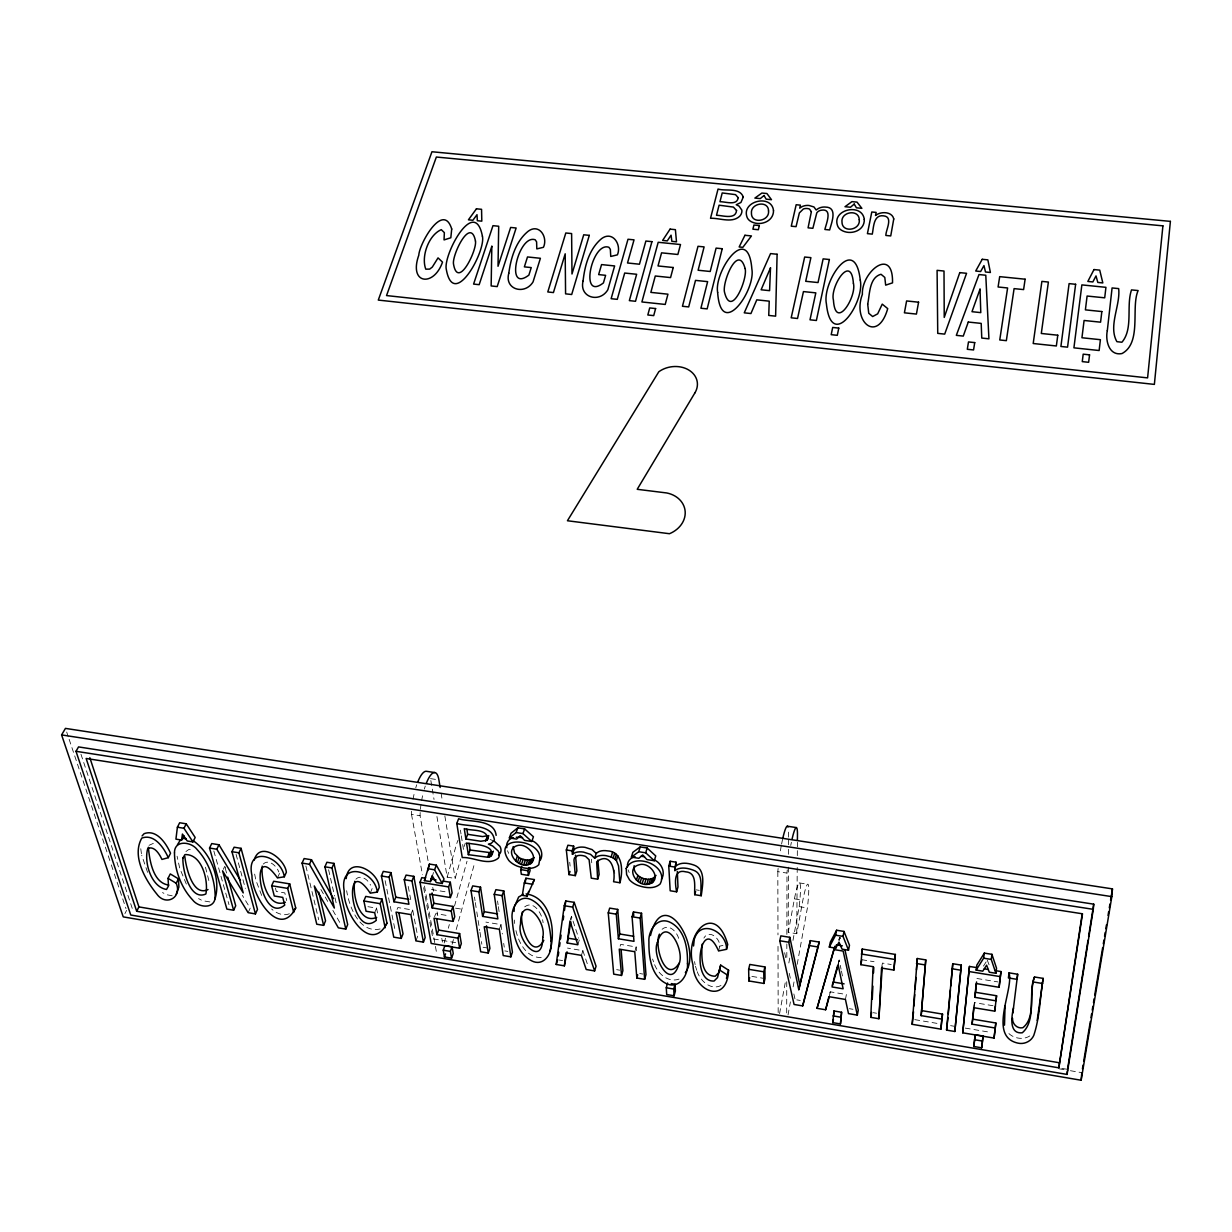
<?xml version="1.0" encoding="UTF-8"?>
<svg xmlns="http://www.w3.org/2000/svg" width="1232" height="1232" viewBox="0 0 1232 1232"><rect width="100%" height="100%" fill="white"/><g stroke="black" fill="none" stroke-linecap="round" stroke-linejoin="round"><path stroke-width="0.75" stroke-dasharray="5 3.75" d="M786.694 1012.935L786.755 980.379M786.817 957.387L786.832 943.974M786.863 934.395L786.986 873.088A31.293 3.342 -82 0 1 787.279 869.838M797.196 964.333L807.391 907.953A30.631 2.988 -81.9 0 0 808.146 884.437A30.631 2.988 -81.9 0 0 802.864 900.207L796.75 933.702L788.234 932.331L788.434 863.786M788.449 854.269L788.48 846.646M788.48 844.752L788.495 839.038M788.511 837.129L788.511 833.325A31.262 3.48 -81.9 0 0 788.388 829.506M796.75 933.702L797.243 865.157M797.304 855.639L797.412 842.303M974.065 1006.313L974.435 1002.648L993.654 1005.82M571.032 919.965L571.479 916.3L578.701 938.214M973.988 1006.005L974.435 1002.648M881.85 966.396L882.435 963.085L891.213 964.517M788.033 1015.014L790.405 1001.878M793.115 986.863L794.486 979.348M779.579 1013.582L785.415 981.704M788.85 962.962L789.881 957.326M792.977 940.432L799.168 906.629A30.6 3.111 -81.9 0 0 799.83 883.128A30.6 3.111 -81.9 0 0 794.424 898.867L788.234 932.331M845.429 999.445L846.384 994.517L830.245 991.822L829.321 995.086M838.515 963.347L839.177 960.051L841.056 969.214M839.315 940.509L839.978 937.213L841.518 940.709M829.259 996.734L830.245 991.822M718.579 950.95L719.781 946.114C720.119 938.276 708.954 929.005 703.888 938.076M452.098 944.359L453.638 938.799M456.21 929.544L474.782 862.492M444.182 943.034L445.738 937.475M448.309 928.235L449.341 924.539M454.5 906.09L467.02 861.245M436.929 816.523L447.17 877.169L455.162 878.462L460.66 858.92M838.145 963.717L839.177 960.051M432.186 876.968L433.464 872.472M447.17 877.169L456.225 845.229A29.676 7.592 -80 0 1 457.95 840.332M634.773 951.705L636.143 946.946L620.666 944.39L619.727 947.547M581.412 955.37L582.875 950.657L567.49 948.086M577.823 944.759L579.302 940.031M570.478 919.457L571.479 916.3M499.36 929.267L500.977 924.601L485.885 922.106M434.573 916.685L435.743 913.62L449.557 915.9M415.923 940.878L417.679 936.289L412.689 910.001L397.844 907.553L396.627 910.602M410.903 914.606L412.689 910.001M374.682 912.681L376.545 908.107L367.921 906.69M370.247 893.154L372.141 888.58L370.139 884.314M277.462 877.908L279.525 873.396M248.125 912.666L250.188 908.215L242.35 895.341M223.269 869.361L224.717 866.389L226.673 869.607M124.909 913.636L126.588 910.386M838.345 940.201L839.978 937.213M983.444 966.088L986.324 961.607M149.041 845.321L153.353 843.366M185.955 851.528L188.835 849.464L193.178 850.172M263.201 864.094C268.869 858.427 276.815 866.312 278.802 871.979M355.879 879.217C359.96 874.72 366.92 878.739 369.307 883.159M524.709 906.844C534.18 899.714 542.434 914.575 543.096 922.753M662.077 929.282C669.746 922.845 678.401 933.348 679.186 940.878M1029.783 1035.958C1022.853 1040.455 1012.334 1038.345 1007.345 1031.877M720.966 985.508C710.833 990.713 700.407 980.934 697.25 971.709M289.351 913.759C283.175 916.392 276.307 913.174 271.61 909.031M380.149 928.974C359.313 933.579 349.241 906.968 346.654 890.721M679.017 979.101C668.422 982.905 658.196 974.035 654.562 964.579M719.781 946.114L722.953 945.452M209.887 901.932L202.387 900.669L198.568 898.605M541.218 957.51C526.695 958.019 518.626 942.711 515.915 930.422M172.203 895.818L166.058 894.586L162.532 892.553M430.522 778.624L435.543 779.394M411.627 811.195A30.246 8.439 -80.1 0 0 411.503 814.367L420.066 815.707L428.428 862.862M778.116 868.406A31.262 3.48 -81.9 0 0 777.823 871.655L786.986 873.088M799.26 882.897L807.591 884.206M794.424 898.867L802.864 900.207M696.034 889.843L699.283 890.366M799.168 906.629L807.391 907.953M431.462 889.535L446.477 891.983M861.784 959.713L874.058 961.715M976.93 978.501L997.997 981.935M455.563 908.153L461.846 909.185M751.874 976.406L763.132 978.27M455.64 942.665L432.94 938.846L423.5 886.917M488.011 948.086L482.313 947.131L481.435 941.571M504.797 950.904L507.846 951.412M559.328 960.051L562.593 960.59M616.662 969.661L619.773 970.185M639.716 973.526L642.842 974.05M796.827 999.876L800.261 1000.446M849.418 1008.685L852.96 1009.285M873.257 1012.689L876.522 1013.228M914.775 1019.649L939.862 1023.854M950.596 1025.655L953.891 1026.21M965.272 1028.104L991.005 1032.431M1061.845 1068.375L1067.543 1069.345M1059.058 1068.791L1068.529 1070.408M1070.423 1070.716L1081.804 1072.656M490.136 839.454L494.417 841.333M320.874 889.473L329.19 903.98M332.886 910.417L340.263 923.322M186.34 884.068L179.718 868.221L177.085 856.209M261.646 895.418L255.886 880.233L254.069 871.27M507.492 850.727L508.739 853.422M147.578 872.348L141.726 855.27M628.058 869.807L629.182 872.533M987.279 960.113L989.296 965.38M652.59 959.05L653.576 961.822M582.875 950.657L587.633 964.795M66.682 732.024L68.515 737.491M69.131 739.308L107.646 853.961M108.247 855.793L110.695 863.062M111.311 864.895L113.76 872.164M114.36 873.996L125.972 908.569M80.958 754.2L133.01 910.664M695.449 966.211L696.804 970.339M205.467 867.22L209.04 881.311M213.829 850.989L228.998 904.658M225.21 868.175L226.719 873.55M236.067 854.377L245.322 888.426M275.444 888.087L276.322 891.506L284.792 892.907L286.717 900.577M305.875 865.973L318.703 919.703M328.605 869.761L334.58 896.018M335.012 897.882L336.29 903.518M784.63 952.721L785.877 958.342M789.235 973.342L790.497 978.963M793.855 993.962L795.117 999.583M841.441 971.047L842.58 976.545M376.545 908.107L377.808 914.252M385.139 880.664L395.179 930.73M694.525 961.576L695.141 964.671M408.223 886.424L410.733 899.637M141.434 853.714L140.34 845.46M411.503 814.367L422.437 874.72M424.486 886.039L435.081 944.513M435.42 946.392L436.79 953.938M432.771 887.394L433.433 891.167M437.114 911.911L437.776 915.684M441.78 938.322L442.457 942.095M430.846 780.534L434.034 799.476M441.087 793.177L442.334 800.754M444.844 815.923L455.162 878.462M460.398 830.152L460.999 833.941M461.307 835.835L464.017 852.898M474.459 897.035L475.044 900.746M475.336 902.594L476.491 910.017M476.784 911.88L479.695 930.437M479.987 932.285L481.142 939.708M497.543 900.992L498.098 904.781M498.375 906.675L499.468 914.221M500.977 924.601L502.348 933.995M503.703 943.389L504.258 947.146M569.723 862.277L570.123 866.065M591.422 859.228L591.745 862.77M514.345 920.058L514.653 923.476M614.445 870.069L614.737 873.503M636.143 946.946L636.436 950.704M777.823 871.655L777.977 934.872M778.008 946.361L778.177 1013.412M780.395 850.819A31.262 3.48 -81.9 0 1 781.288 845.691M781.596 844.059A31.262 3.48 -81.9 0 1 782.874 837.991M790.744 845.46A31.293 3.342 -82 0 1 791.375 842.318M420.066 815.707A30.261 8.331 -80.2 0 1 420.189 812.535M420.435 809.239A30.261 8.331 -80.2 0 1 421.051 804.111M421.606 800.677A30.261 8.331 -80.2 0 1 422.622 795.549M424.316 789.096A30.261 8.331 -80.2 0 1 425.286 786.108M464.156 846.492A29.691 7.484 -80.1 0 1 465.28 843.135M413.028 799.352A30.246 8.439 -80.1 0 1 414.876 790.929M415.769 787.772A30.246 8.439 -80.1 0 1 416.739 784.799"/><path stroke-width="1.5" d="M797.412 840.393L797.458 834.695A31.293 3.342 -82 0 0 792.007 839.392M634.172 865.68C632.201 876.645 649.788 884.407 656.025 875.382M832.801 1022.637L833.941 1010.964L841.595 1012.257L840.455 1023.931L832.801 1022.637L833.433 1019.372M833.848 1014.352L833.941 1010.964M840.455 1023.931L841.595 1012.257M677.323 871.409L677.97 886.963L676.63 891.799L670.177 890.767L668.76 866.081L670.131 861.26L675.998 862.184L674.843 870.562C680.218 866.558 687.595 868.036 693.416 870.208C704.073 873.796 699.93 887.471 701.239 895.726L694.74 894.694C694.124 887.009 697.358 872.564 685.731 871.84C672.872 868.391 675.213 884.376 676.63 891.799M627.519 866.835C626.78 861.953 630.337 857.472 635.142 856.748M860.845 964.671L862.215 949.056L895.356 954.43L893.878 970.077L881.542 968.059L878.909 1018.725L870.747 1017.355L873.165 966.689L860.845 964.671L861.784 959.713M862.077 952.613L862.215 949.056M514.067 911.418L514.237 907.938M872.256 999.275L872.887 986.124M873.519 972.987L873.796 967.351M882.235 966.843L878.909 1018.725M893.878 970.077L895.356 954.43M496.142 835.373C494.309 818.849 469.608 822.329 458.597 818.772L456.795 823.438L462.246 857.564C473.334 856.794 488.457 866.481 498.359 858.088A15.616 9.286 19.7 0 0 498.236 851.05L492.708 846.014L488.411 844.136L491.368 843.258L494.417 840.07C492.554 823.53 467.837 827.011 456.795 823.438M912.188 1024.316L917.286 958.511L925.756 959.882L921.166 1015.645L941.787 1019.095L940.909 1029.151L912.188 1024.316L913.528 1011.734M913.928 1006.036L914.729 994.624M915.13 988.926L915.946 977.515M916.469 969.907L917.286 958.511M148.379 847.262C149.534 860.398 153.061 883.098 168.738 885.053M921.166 1015.645L925.756 959.882M702.086 944.236C701.609 954.723 700.269 976.375 715.284 976.206L718.718 972.741L720.674 965.133L728.559 970.185L726.449 978.393M1111.834 896.634L1112.465 888.888L65.45 728.389L61.6 734.919L123.231 916.885L1081.142 1080.248L1111.834 896.634L61.6 734.919M921.952 1010.656L942.526 1014.09L940.909 1029.151M1081.142 1080.248L1081.804 1072.656M946.561 1030.106L952.767 963.732L961.314 965.118L954.831 1031.492L946.561 1030.106L947.947 1017.663M948.286 1013.936L950.442 989.773M950.781 986.047L952.767 963.732M1093.277 909.339L1093.739 904.165L78.54 746.915L75.999 751.304L130.761 915.022L1067.066 1074.427L1093.277 909.339L75.999 751.304M1013.474 1007.992C1011.641 1015.984 1008.638 1034.218 1022.237 1032.801C1036.559 1020.897 1028.35 993.346 1034.51 976.991L1043.165 978.393C1039.947 997.335 1039.931 1017.201 1033.74 1035.496C1031.045 1041.44 1024.269 1044.582 1017.955 1043.134C987.417 1036.466 1014.059 989.696 1009.039 972.849L1017.663 974.25L1017.047 979.348L1008.407 977.931L1009.039 972.849M954.831 1031.492L961.314 965.118M1067.066 1074.427L1067.374 1071.039M1005.066 1006.097L1004.496 1025.178M974.065 1006.313L972.741 1019.126L995.856 1022.991L994.055 1038.083L962.731 1032.816L969.461 966.442L976.868 967.644M969.461 966.442L962.731 1032.816M1058.842 1067.836L1082.512 913.805L86.132 758.465L136.675 911.264L1058.842 1067.836L1082.127 914.283M994.055 1038.083L995.225 1028.027L972.063 1024.162L973.757 1007.684L994.748 1011.164L995.394 1006.113M976.576 981.95L975.513 992.299L996.58 995.764L995.933 1000.815L974.82 997.335L976.237 983.552L999.106 987.294L1000.969 971.555L995.41 970.647M973.819 1046.492L975.205 1034.711L983.059 1036.035L982.32 1042.796L981.673 1047.816L973.819 1046.492L975.205 1034.711M693.554 945.976L694.232 939.693M981.673 1047.816L983.059 1036.035M994.748 1011.164L996.58 995.764M999.106 987.294L1000.969 971.555M181.612 840.07L182.428 834.064L187.249 840.979L192.931 841.903L195.164 837.452L186.232 823.823L179.672 822.76L177.393 827.211L175.93 839.146L181.612 840.07L183.876 835.635M522.522 911.711C518.025 922.214 531.315 962.777 543.805 940.355M564.379 965.842L565.996 952.798L581.412 955.37L586.201 969.507L594.625 970.924L596.057 966.211L574.204 902.348L565.781 900.992L564.256 905.72L556.202 964.471L564.379 965.842L567.028 951.812M567.244 943.004L569.969 921.028L577.823 944.759L567.244 943.004L570.801 921.798M650.481 935.565C663.186 882.743 703.226 947.839 685.362 972.618M1012.858 1013.058L1017.663 974.25M995.225 1028.027L995.856 1022.991M995.887 973.28L996.534 968.213L991.929 954.338L984.322 953.121L976.868 965.026L976.16 970.092L982.766 971.155L986.616 965.18L989.296 972.217L995.887 973.28L991.267 959.42L991.929 954.338M1034.51 976.991C1027.919 991.837 1036.836 1016.831 1022.822 1027.734C1017.078 1028.92 1012.18 1023.838 1012.519 1018.217M976.16 970.092L983.629 958.188L984.322 953.121M974.82 997.335L975.513 992.299M972.063 1024.162L972.741 1019.126M558.219 955.986L558.743 952.182M559.528 946.499L560.052 942.711M560.575 938.907L561.084 935.119M563.178 919.95L563.702 916.161M564.472 910.463L565.781 900.992M1043.165 978.393L1037.19 1020.466M941.787 1019.095L942.526 1014.09M1067.543 1069.345L1088.01 940.232M1088.611 936.443L1093.739 904.165M524.293 882.928L522.306 895.356L527.065 896.126L534.395 879.586L525.925 878.216L524.293 882.928L532.794 884.299M525.063 883.544L525.925 878.216M1082.435 1068.868L1083.067 1065.079M1083.698 1061.291L1090.335 1021.497M1090.967 1017.709L1091.598 1013.921M1092.23 1010.132L1092.861 1006.344M1093.492 1002.555L1094.124 998.767M1094.755 994.979L1102.671 947.624M1103.302 943.835L1103.934 940.047M1104.565 936.258L1105.196 932.47M1105.828 928.682L1106.459 924.878M1108.045 915.407L1108.677 911.618M1109.308 907.83L1109.94 904.042M1110.571 900.253L1112.465 888.888M346.207 878.616C348.363 855.193 378.609 870.932 379.21 887.487L377.331 892.076L370.247 893.154C341.326 850.28 350.951 941.571 376.284 920.35L374.682 912.681L366.058 911.249L363.871 900.977L365.75 896.419L382.043 899.098L386.971 923.215C370.108 955.786 342.296 910.171 344.205 890.936C338.708 860.49 374.682 869.931 377.331 892.076M870.747 1017.355L871.625 1012.411M262.231 866.111C260.645 879.124 267.883 909.231 285.393 902.24M834.742 946.515L817.032 1008.33L825.609 1009.763L829.259 996.734L845.429 999.445L848.494 1013.613L857.333 1015.106L858.257 1010.163L844.936 949.78M848.509 950.211L849.479 945.252L844.012 931.438L836.605 930.237L830.306 942.157L829.305 947.1L835.743 948.147L838.992 942.157L842.087 949.179L848.509 950.211L843.042 936.397L844.012 931.438M825.609 1009.763L828.874 996.719M832.37 985.307L833.017 982.027L844.089 983.86M817.032 1008.33L834.957 946.33M835.743 948.147L836.405 944.836M829.305 947.1L835.604 935.196L836.605 930.237M659.443 934.133C653.699 945.052 665.449 985.277 679.402 962.87M728.559 970.185C727.373 1004.758 693.708 992.361 692.969 964.856C683.791 932.1 715.653 901.285 727.712 944.467L726.526 949.318L718.579 950.95C701.208 911.557 689.581 982.705 714.083 981.026L717.517 977.561L720.674 965.133M818.11 946.992L819.141 942.064L810.302 940.632L798.783 989.681L788.742 942.218L789.835 937.321L780.857 935.858L779.748 940.755L794.07 1004.465L802.679 1005.913L818.11 946.992L809.27 945.56L798.783 989.681M802.679 1005.913L819.141 942.064M809.27 945.56L810.302 940.632M514.545 906.521L518.641 897.035L523.415 894.293M763.902 983.444L763.778 971.802L764.903 966.935L749.795 964.44L748.656 969.307L748.871 980.949L763.902 983.444L765.01 978.578L764.903 966.935M748.871 980.949L749.626 977.715M354.77 881.25C352.213 894.155 358.882 924.693 376.684 917.44M667.559 982.997L666.281 987.771L666.697 994.532L674.12 995.795L673.735 989.034L674.997 984.245L671.286 983.613M674.12 995.795L675.382 991.005L674.997 984.245M701.239 895.726C702.409 886.255 706.182 870.085 694.725 865.357C688.919 863.185 681.558 861.722 676.199 865.726M694.74 894.694L695.603 891.46M424.424 880.634L429.475 864.079L436.344 865.172L444.013 878.878L442.242 883.513L436.297 882.559L432.109 875.598L430.399 881.604L424.424 880.634L425.641 877.538M427.627 870.885L429.475 864.079M674.843 870.562L675.998 862.184M621.513 975.451L619.265 949.133L634.773 951.705L636.821 978.023L644.644 979.332L645.968 974.574L641.533 913.266L633.464 911.957L632.078 916.747L633.972 941.34L618.387 938.769L616.277 914.175L617.709 909.416L609.686 908.107L608.238 912.866L613.721 974.142L621.513 975.451L622.884 970.708L621.144 950.026M833.525 980.195L837.637 965.549M254.162 860.182C259.629 840.255 284.946 858.488 286.363 872.287L284.315 876.799L277.462 877.908C247.925 836.035 260.044 925.771 284.715 905.073L282.759 897.404L274.289 896.003L271.641 885.746L273.689 881.25L289.705 883.883L295.711 907.984C279.048 940.463 251.405 894.278 251.975 875.752C245.137 844.875 281.173 855.316 284.315 876.799M636.821 978.023L637.714 974.851M648.971 883.975C663.093 880.172 650.08 860.937 638.884 864.864C624.809 868.652 637.806 887.887 648.971 883.975L650.357 879.171M644.644 979.332L640.147 918.056L641.533 913.266M650.819 883.544L652.205 878.739M652.452 882.79L653.822 877.985M644.613 883.868L646.015 879.063M646.908 884.083L648.294 879.278M654.331 860.737L655.732 855.917L647.139 848.016L640.178 846.923L632.848 852.328L631.4 857.133L638.854 858.304L642.673 854.931L646.939 859.582L654.331 860.737L645.722 852.821L638.746 851.728L631.4 857.133M642.288 883.359L643.689 878.555M645.722 852.821L647.139 848.016M638.207 881.542L639.608 876.737M640.147 882.574L641.564 877.769M618.387 938.769L619.788 933.995L617.709 909.416M636.436 880.249L637.853 875.459M638.746 851.728L640.178 846.923M575.329 875.629L573.958 859.967L574.497 857.903L577.546 855.701A9.64 5.806 18 0 1 585.57 856.394L589.096 859.705L591.268 878.17L597.643 879.186L596.658 861.738C610.795 851.05 615.846 870.439 613.567 881.727L619.927 882.743C623.038 871.763 623.176 851.605 607.545 850.881A13.398 8.1 17.6 0 0 598.444 851.866L596.196 853.391L594.686 858.165L590.575 854.361L583.537 852.113A13.752 8.285 18 0 0 574.358 853.037L572.449 854.361L572.079 850.865L573.635 846.107L567.906 845.214L566.335 849.957L568.984 874.612L575.329 875.629L576.869 870.87L575.498 855.224M619.927 882.743L618.541 865.88L616.4 860.46L617.863 855.67M616.4 860.46L613.197 857.919L614.676 853.145M614.968 859.089L616.447 854.3M613.197 857.919L611.118 856.964L612.612 852.174M597.643 879.186L599.122 874.412L597.813 860.167M594.625 970.924L572.68 907.091L574.204 902.348M556.202 964.471L557.696 959.774M568.984 874.612L570.016 871.44M572.449 854.361L574.004 849.603L573.635 846.107M488.272 953.044L484.222 926.757L499.36 929.267L503.21 955.555L510.849 956.848L512.42 952.182L503.765 890.936L495.895 889.658L494.232 894.34L497.836 918.903L482.621 916.392L478.848 891.829L480.542 887.163L472.718 885.9L470.994 890.551L480.68 951.766L488.272 953.044L489.905 948.409L486.455 925.863M527.065 896.126L528.667 891.414M521.783 866.45L520.689 869.592L521.305 874.258L528.436 875.398L530.068 870.685L529.668 867.574M528.02 864.71C541.479 860.383 527.758 841.964 517.086 845.66C503.688 849.941 517.394 868.375 528.02 864.71L529.652 859.998L534.149 857.672M529.791 864.279L531.423 859.551M528.436 875.398L527.85 870.731L528.928 867.59M531.315 863.509L532.948 858.796M526.033 864.818L527.666 860.105L529.652 859.998M521.521 864.109L523.169 859.397L527.666 860.105M523.8 864.618L525.448 859.905M531.777 841.487L533.425 836.759L524.616 828.89L517.81 827.827L511.049 833.248L509.355 837.96L516.655 839.1L520.135 835.712L524.555 840.347L531.777 841.487L522.953 833.602L516.131 832.539L509.355 837.96M517.455 862.308L519.103 857.611L514.591 853.021L513.159 846.584M519.411 863.339L521.059 858.627L519.103 857.611M522.953 833.602L524.616 828.89M510.849 956.848L502.117 895.618L503.765 890.936M515.654 861.029L517.317 856.317M516.131 832.539L517.81 827.827M482.621 916.392L484.299 911.726L480.542 887.163M489.335 856.964L491.044 852.267L492.353 851.712L490.644 856.394L487.656 857.226L468.345 854.669L466.512 843.027C472.672 844.367 496.758 844.551 490.644 856.394M491.63 855.485L493.339 851.158M425.379 878.231L421.806 877.646L420.004 882.266L431.2 943.45L459.644 948.24L461.322 943.62L459.628 933.563L438.669 930.068L436.713 919.103M459.644 948.24L457.95 938.183L459.628 933.563M487.656 857.226L489.366 852.544L491.044 852.267M451.559 958.142L453.253 953.537L452.082 946.761L444.952 945.56L443.243 950.18L444.444 956.941L451.559 958.142L450.388 951.381L452.082 946.761M487.04 840.27L487.841 839.084C487.241 828.258 471.194 831.169 464.264 828.597L465.881 838.992L480.834 841.256L487.04 840.27L488.765 835.589L482.559 836.574L467.652 834.31L466.851 829.121M444.444 956.941L445.568 953.861M457.95 938.183L436.944 934.672L433.987 918.225L453.022 921.382L454.731 916.747L452.991 906.429L433.895 903.287L432.062 892.969M485.562 841.04L487.287 836.343M453.022 921.382L451.266 911.064L452.991 906.429M451.266 911.064L432.139 907.907L429.675 894.155L450.373 897.543L452.113 892.907L450.327 882.266L443.197 881.111M436.944 934.672L438.669 930.068M468.345 854.669L470.085 850.003L469.053 843.335M450.373 897.543L448.571 886.917L450.327 882.266M401.232 938.414L396.026 912.142L410.903 914.606L415.923 940.878L423.423 942.141L425.179 937.552L413.813 876.352L406.083 875.09L404.25 879.71L408.932 904.242L393.963 901.778L389.112 877.246L390.975 872.641L383.275 871.394L381.396 875.983L393.747 937.152L401.232 938.414L403.018 933.841L398.952 913.189M465.881 838.992L467.652 834.31M432.139 907.907L433.895 903.287M442.242 883.513L434.557 869.807L436.344 865.172M430.399 881.604L432.186 876.968M423.423 942.141L411.981 880.957L413.813 876.352M393.963 901.778L395.795 897.189L390.975 872.641M549.688 951.443C556.541 931.638 550.689 897.235 526.11 893.908M385.139 927.788L380.195 903.672L382.043 899.098M302.086 863.093L316.763 924.216L323.616 925.371L314.283 885.931L338.369 927.85L345.792 929.097L347.686 924.554L333.964 863.401L326.896 862.261L324.909 866.804L334.365 908.046L309.478 864.294L302.086 863.093L304.119 858.565L311.496 859.767L333.533 898.652M540.401 860.028C544.221 852.944 539.508 844.367 532.825 841.009M323.616 925.371L325.541 920.843L318.795 892.168M177.439 844.736L180.488 839.87M345.792 929.097L331.993 867.959L333.964 863.401M309.478 864.294L311.496 859.767M293.724 912.481L287.687 888.395L289.705 883.883M209.532 848.047L226.888 909.108L233.633 910.232L222.561 870.839L248.125 912.666L255.44 913.898L257.488 909.432L241.072 848.34L234.111 847.216L231.955 851.697L243.228 892.892L216.801 849.233L209.532 848.047L211.735 843.581L218.988 844.767L240.44 880.341M694.324 939.169C700.515 918.133 727.203 931.993 726.526 949.318M233.633 910.232L235.712 905.782L227.704 877.122M255.44 913.898L238.916 852.821L241.072 848.34M532.763 882.959L534.395 879.586M214.999 898.929C221.375 878.493 210.364 852.575 192.977 840.547M216.801 849.233L218.988 844.767M661.445 879.248C665.819 872.472 661.599 863.493 654.839 860.182M168.291 857.672C163.887 847.847 154.354 833.417 141.803 838.083C131.639 855.886 145.022 879.602 156.757 893.97C165.704 906.69 182.413 897.604 176.222 883.267L178.44 878.847L170.278 873.935L168.045 878.354L168.491 885.962L166.52 889.458C150.966 887.009 143.713 861.722 147.794 848.417C154.57 845.691 159.544 854.33 161.946 859.428L168.291 857.672L170.54 853.252C166.181 843.443 156.664 828.997 144.129 833.664L142.096 835.912M192.931 841.903L183.968 828.274L186.232 823.823M136.675 911.264L138.923 906.906L89.844 757.726M293.74 910.956L295.711 907.984M384.8 926.187L386.971 923.215M176.191 894.247L178.902 887.055L178.44 878.847M208.023 889.55C192.639 897.112 185.924 867.02 184.815 856.409M498.621 854.931L500.053 853.406A15.585 9.286 19.7 0 0 499.93 846.353L494.417 841.333M574.004 849.603L575.914 848.278A13.721 8.285 18 0 1 585.077 847.354L592.099 849.587L596.196 853.391M594.686 858.165L596.935 856.64A13.429 8.1 17.6 0 1 606.052 855.655L611.118 856.964M513.544 837.652C508.816 838.407 505.767 843.104 506.799 847.739M489.366 852.544L470.085 850.003M516.239 837.221L522.568 837.544M183.614 838.592L186.309 838.638M641.056 856.302L644.475 856.671M434.834 772.587L426.395 771.294A30.246 8.439 -80.1 0 0 417.756 782.027M787.31 826.21L796.334 827.581M566.335 849.957L572.079 850.865M668.76 866.081L674.643 867.02M520.689 869.592L527.85 870.731M177.393 827.211L183.968 828.274M983.629 958.188L991.267 959.42M427.673 868.699L434.557 869.807M835.604 935.196L843.042 936.397M430.723 879.094L436.066 879.956M837.052 944.975L842.365 945.837M984.291 968.845L988.002 969.445M231.955 851.697L238.916 852.821M324.909 866.804L331.993 867.959M381.396 875.983L389.112 877.246M404.25 879.71L411.981 880.957M420.004 882.266L448.571 886.917M470.994 890.551L478.848 891.829M494.232 894.34L502.117 895.618M564.256 905.72L572.68 907.091M608.238 912.866L616.277 914.175M632.078 916.747L640.147 918.056M779.748 940.755L788.742 942.218M834.295 949.626L843.15 951.073L857.333 1015.106M861.291 954.015L894.494 959.42M952.028 968.768L960.59 970.169M968.752 971.494L1000.338 976.622M1033.941 982.089L1042.626 983.506M916.469 963.516L924.955 964.887M395.795 897.189L408.87 899.329M484.299 911.726L497.574 913.913M619.788 933.995L633.618 936.274M271.641 885.746L287.687 888.395M363.871 900.977L380.195 903.672M568.737 938.291L577.546 939.739M748.656 969.307L763.778 971.802M443.243 950.18L450.388 951.381M666.281 987.771L673.735 989.034M832.986 1015.876L840.655 1017.17M974.527 1039.731L982.412 1041.055M138.923 906.906L1059.335 1062.754M521.059 858.627L523.169 859.397M168.045 878.354L176.222 883.267M719.488 969.969L727.388 975.02M789.835 937.321L799.814 984.784M440.147 787.494L438.9 779.918A30.261 8.331 -80.2 0 0 426.303 783.336M633.464 911.957L633.756 915.746M670.131 861.26L670.331 865.049M782.874 837.991A31.262 3.48 -81.9 0 1 787.987 827.088M542.773 937.383C542.773 968.799 515.992 940.447 520.52 924.139C520.92 891.629 546.993 920.689 542.773 937.383M540.047 857.641L538.784 864.756C533.025 870.285 523.923 868.452 517.101 866.065A16.293 9.717 19.1 0 1 508.862 860.552C491.183 834.988 538.661 837.714 540.047 857.641M583.075 281.019C578.917 297.451 599.568 303.534 607.838 289.766L614.629 265.943L601.555 264.587L598.644 274.597L605.62 275.337L603.434 282.913C578.917 301.948 591.899 240.979 608.931 247.309L610.348 249.372L610.749 256.456L617.401 254.855C621.806 244.721 612.72 230.446 601.678 238.561C589.266 248.741 584.738 265.696 583.075 281.019M717.64 292.4C720.889 340.479 755.847 290.413 751.859 269.023C748.132 221.575 713.836 271.533 717.64 292.4M451.713 229.013L450.82 237.761L444.044 239.917L444.352 232.632L441.287 229.66C428.505 235.112 420.974 256.703 425.795 269.177L429.675 269.115L432.324 267.051L438.038 257.888L442.504 262.108C433.972 287.133 408.377 284.5 418.803 255.178C419.311 243.813 443.166 201.17 451.713 229.013M491.83 246.292L491.152 285.947L497.189 286.594L516.131 227.997L510.649 227.443L498.021 266.281L498.698 226.241L492.969 225.672L473.596 284.084L479.171 284.684L491.83 246.292M867.698 304.119L868.745 313.267L872.656 316.547L877.677 313.837L882.235 304.135L887.718 308.616C877.677 343.959 852.051 321.922 862.385 294.325C861.245 271.964 893.369 245.584 892.522 282.867L885.669 285.146L884.792 277.431L881.019 274.274C869.145 277.462 869.777 294.294 867.698 304.119M777.099 254.254L775.621 316.162L768.737 315.438L769.23 301.162L756.787 299.853L750.935 313.544L744.251 312.836L770.554 253.592L777.099 254.254M174.482 852.883C174.636 869.9 180.95 887.517 192.7 900.007C198.814 908.092 215.569 909.447 215.169 896.095C214.861 879.294 208.701 862.046 197.197 849.633C191.299 841.595 174.22 839.531 174.482 852.883M508.801 273.227C504.211 289.643 524.832 295.434 533.056 281.882L540.401 258.289L527.496 256.949L524.37 266.867L531.238 267.59L528.882 275.106C504.119 293.909 518.61 233.526 535.242 239.824L536.598 241.872L536.813 248.895L543.435 247.309C548.148 237.329 539.308 223.069 528.297 231.169C515.808 241.195 510.849 257.935 508.801 273.227M745.114 268.576C747.978 278.124 731.315 319.396 724.57 292.415C721.767 282.99 737.968 242.55 745.114 268.576M550.981 940.986C553.014 952.074 544.436 967.351 531.7 960.852C516.855 953.306 513.205 934.734 512.281 919.596C510.294 908.477 518.811 893.246 531.639 899.899C546.33 907.491 550.165 925.848 550.981 940.986M626.195 868.468L626.626 874.612L629.444 879.756A16.493 9.933 16.9 0 0 637.591 885.3C644.69 887.795 653.93 889.489 660.075 884.068C669.931 865.68 633.741 851.481 626.195 868.468M770.508 267.821L769.584 290.66L761.114 289.782L770.508 267.821M1107.306 330.684C1105.227 340.448 1108.939 356.094 1121.952 353.569C1142.156 342.85 1130.683 307.261 1138.122 290.567L1131.515 289.905C1125.956 305.967 1133.502 328.682 1121.921 342.234L1116.9 341.68C1108.015 326.064 1120.596 305.459 1118.671 288.611L1112.08 287.949L1107.306 330.684M743.266 197.058L740.94 202.464L736.259 204.743L739.061 206.098L741.849 210.118A11.488 8.639 -6.4 0 1 739.631 216.308C731.731 223.5 719.704 217.879 710.525 218.28L718.04 189.05C725.586 191.422 739.831 187.187 743.266 197.058M657.411 942.434C651.297 955.493 670.393 992.222 678.894 964.209C685.5 950.765 665.804 913.99 657.411 942.434M736.551 210.487C735.689 220.066 722.152 215.246 716.5 215.292L719.072 205.205L733.425 207.084L736.551 210.487M860.259 280.095C865.018 302.502 831.354 352.167 826.395 303.78C821.867 281.851 854.854 232.371 860.259 280.095M738.168 197.659C737.183 206.175 725.094 201.447 719.965 201.74L722.214 192.947L735.55 194.641L738.168 197.659M811.364 211.688L808.069 227.843L812.874 228.305L816.77 212.951A6.268 4.728 -3.9 0 1 821.128 210.225C833.186 208.008 826.071 223.993 824.87 229.475L829.66 229.953C831.277 223.392 838.16 207.376 825.686 207.084A9.81 7.392 -3.8 0 0 818.325 208.516L816.154 209.994L813.952 206.961L809.039 205.482A10.056 7.577 -4.3 0 0 801.601 206.868L799.737 208.146L800.415 205.143L796.165 204.743L791.267 226.195L796.057 226.657L799.368 212.92L803.387 208.963A7.053 5.313 -4.3 0 1 809.486 209.04L811.364 211.688M482.405 236.19C486.039 251.128 453.561 310.572 446.292 269.331C442.996 255.055 474.597 195.549 482.405 236.19M853.391 283.268C856.964 296.404 835.465 331.624 833.433 300.069C829.829 287.256 851.158 252.699 853.391 283.268M1170.4 221.375L1154.369 384.399L378.286 300.084L431.955 151.752L1170.4 221.375M1162.916 225.856L1147.593 377.885L386.54 295.572L436.359 157.034L1162.916 225.856M864.279 219.465C864.71 230.399 851.728 235.004 843.011 231.015A12.104 9.148 -3.1 0 1 837.945 226.626C830.399 209.563 862.261 202.202 864.279 219.465M687.471 963.655C688.503 975.236 678.786 989.835 665.988 983.429C651.189 975.929 648.679 956.987 648.925 942.095C647.94 930.483 657.58 915.915 670.485 922.46C685.131 930.021 687.826 948.763 687.471 963.655M182.906 858.042C182.367 869.469 189.867 901.3 205.883 893.985C208.562 880.326 201.956 853.838 184.954 854.592L182.906 858.042M893.754 218.942L890.736 235.928L885.87 235.451C885.685 230.045 893.662 216.909 883.652 215.862C873.288 214.322 873.719 227.597 872.271 234.126L867.42 233.649L871.794 211.996L876.137 212.412L875.521 215.477C880.572 211.257 892.153 211.319 893.754 218.942M1101.839 311.557L1100.576 322.183L1084.083 320.474L1081.942 337.753L1100.407 339.693L1099.129 350.519L1073.919 347.84L1081.865 284.9L1105.936 287.333L1104.704 297.821L1087.101 296.034L1085.392 309.863L1101.839 311.557M1089.55 354.847L1088.641 362.3L1082.266 361.623L1083.19 354.169L1089.55 354.847M859.258 219.727C860.691 230.338 842.01 233.218 841.995 222.083C840.671 211.611 859.043 208.793 859.258 219.727M1075.628 284.284L1067.559 347.162L1060.906 346.469L1069.099 283.622L1075.628 284.284M475.46 241.01C477.231 249.773 457.981 290.228 453.515 264.079C451.805 255.44 470.516 215.8 475.46 241.01M1057.78 335.212L1056.348 345.976L1033.201 343.512L1041.887 281.389L1048.386 282.051L1041.302 333.472L1057.78 335.212M773.511 210.687C773.557 221.421 760.837 226.057 752.151 222.114A11.981 9.024 -5.6 0 1 747.285 217.787C740.34 201.047 771.786 193.516 773.511 210.687M1025.116 279.202L1023.607 289.582L1014.09 288.627L1006.344 340.663L999.753 339.97L1007.607 287.965L998.089 286.994L999.691 276.646L1025.116 279.202M768.537 210.949C769.723 221.298 751.243 224.424 751.443 213.29C750.35 203.08 768.537 200.015 768.537 210.949M974.728 342.604L973.557 349.95L967.305 349.287L968.491 341.942L974.728 342.604M918.579 302.194L916.423 314.083L904.411 312.82L906.598 300.947L918.579 302.194M838.776 328.097L837.298 335.32L831.2 334.673L832.693 327.45L838.776 328.097M829.382 259.505L816.385 320.489L810.009 319.812L815.815 292.862L803.449 291.584L797.535 318.487L791.19 317.81L804.665 257.026L810.902 257.642L805.713 281.296L818.033 282.559L823.13 258.874L829.382 259.505M759.343 225.548L758.342 229.722L752.906 229.183L753.922 225.025L759.343 225.548M722.229 248.725L707.153 308.893L700.916 308.231L707.63 281.635L695.51 280.388L688.688 306.922L682.451 306.275L698.005 246.292L704.103 246.908L698.113 270.239L710.202 271.487L716.1 248.109L722.229 248.725M673.242 267.513L670.562 277.585L655.285 275.999L650.85 292.384L667.944 294.186L665.218 304.443L641.903 301.963L658.196 242.288L680.511 244.537L677.862 254.485L661.569 252.837L658.011 265.958L673.242 267.513M655.609 308.554L653.715 315.623L647.816 314.992L649.726 307.938L655.609 308.554M651.928 241.657L635.512 301.286L629.352 300.623L636.651 274.274L624.686 273.042L617.278 299.345L611.134 298.698L627.997 239.254L634.033 239.855L627.519 262.986L639.454 264.218L645.876 241.041L651.928 241.657M838.191 964.995L832.047 986.955L843.135 988.803L838.191 964.995M589.296 235.358L571.694 294.51L565.58 293.847L565.195 253.807L553.43 292.569L547.793 291.969L565.811 232.987L571.617 233.572L571.987 273.997L583.722 234.788L589.296 235.358M959.774 272.626L944.236 317.425L944.005 271.04L937.09 270.347L937.737 333.379L944.698 334.118L966.566 273.304L959.774 272.626M980.025 289.166L971.986 311.696L980.78 312.62L980.025 289.166M968.275 322.045L963.27 336.09L956.325 335.35L978.993 274.551L985.785 275.244L988.926 338.815L981.765 338.061L981.196 323.4L968.275 322.045M744.944 235.281L739.154 246.97L742.85 247.339L751.458 235.928L744.944 235.281M1094.001 269.562L1087.841 281.435L1092.861 281.928L1096.003 275.922L1097.82 282.436L1102.825 282.929L1099.729 270.131L1094.001 269.562M982.227 259.305L975.713 271.025L980.641 271.517L983.968 265.588L985.492 271.995L990.405 272.488L987.848 259.86L982.227 259.305M694.956 392.792L637.206 489.304L666.789 492.969A26.057 21.683 -10 0 1 685.177 511.65A26.057 21.683 -10 0 1 669.469 533.718L567.428 520.751L658.827 371.741A23.639 18.865 -8.6 0 1 688.488 369.846A23.639 18.865 -8.6 0 1 694.956 392.792M670.085 229.137L662.616 240.425L667.267 240.887L671.07 235.173L671.856 241.349L676.491 241.811L675.398 229.66L670.085 229.137M476.445 208.809L468.422 219.82L472.903 220.266L477 214.691L477.338 220.713L481.804 221.159L481.558 209.317L476.445 208.809M854.207 204.096L850.48 207.238L844.998 206.714L851.928 201.632L857.041 202.125L861.861 208.331L856.425 207.808L854.207 204.096M764.056 195.503L760.283 198.598L754.877 198.09L761.884 193.054L766.92 193.532L771.478 199.676L766.135 199.168L764.056 195.503"/></g></svg>
